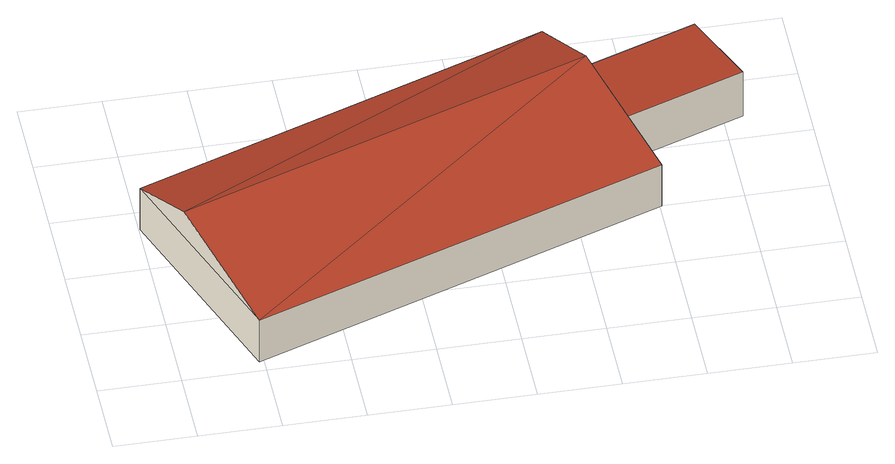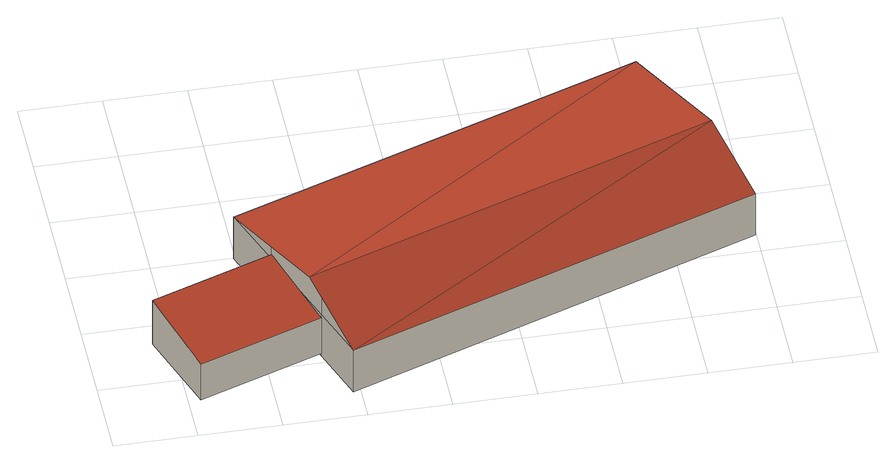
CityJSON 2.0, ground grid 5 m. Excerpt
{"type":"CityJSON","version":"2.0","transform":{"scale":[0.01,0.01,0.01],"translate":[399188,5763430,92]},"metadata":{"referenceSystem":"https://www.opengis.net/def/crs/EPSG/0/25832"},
"CityObjects":{
"building1":{"type":"Building","attributes":{"Gemeindeschluessel":"05515000","Geometrietyp2DReferenz":"3000","function":"31001_2700","roofType":"3100","measuredHeight":5.04},"geometry":[{"type":"Solid","lod":"2","boundaries":[[[[0,1,2,3]],[[4,5,1,0]],[[6,7,5,4]],[[8,9,7,6]],[[10,11,9,8]],[[3,2,11,10]],[[10,12,13,3]],[[14,3,13]],[[13,15,4,14]],[[0,14,4]],[[15,13,12,8,6]],[[15,6,4]],[[12,10,8]],[[14,0,3]],[[1,5,7,9,11,2]]]],"semantics":{"surfaces":[{"type":"WallSurface"},{"type":"RoofSurface"},{"type":"GroundSurface"}],"values":[[0,0,0,0,0,0,1,1,1,1,0,0,0,0,2]]}}]},
"building2":{"type":"Building","attributes":{"Gemeindeschluessel":"05515000","Geometrietyp2DReferenz":"3000","function":"31001_2700","roofType":"2100","measuredHeight":3.35},"geometry":[{"type":"Solid","lod":"2","boundaries":[[[[16,17,18,19]],[[20,21,17,16]],[[22,23,21,20]],[[19,18,23,22]],[[20,16,19,22]],[[17,21,23,18]]]],"semantics":{"surfaces":[{"type":"WallSurface"},{"type":"RoofSurface"},{"type":"GroundSurface"}],"values":[[0,0,0,0,1,2]]}}]}
},
"vertices":[
[4,1352,351],[4,1352,35],[470,79,35],[470,79,351],[2544,2282,351],[2544,2282,35],[2669,1937,351],[2669,1937,35],[2862,1402,351],[2862,1402,35],[3009,998,351],[3009,998,35],[2862,1402,445],[2715,1809,540],[175,885,540],[2669,1937,489],
[2669,1937,326],[2669,1937,53],[2862,1402,53],[2862,1402,388],[3430,2211,326],[3430,2211,53],[3614,1673,388],[3614,1673,53]
]}
